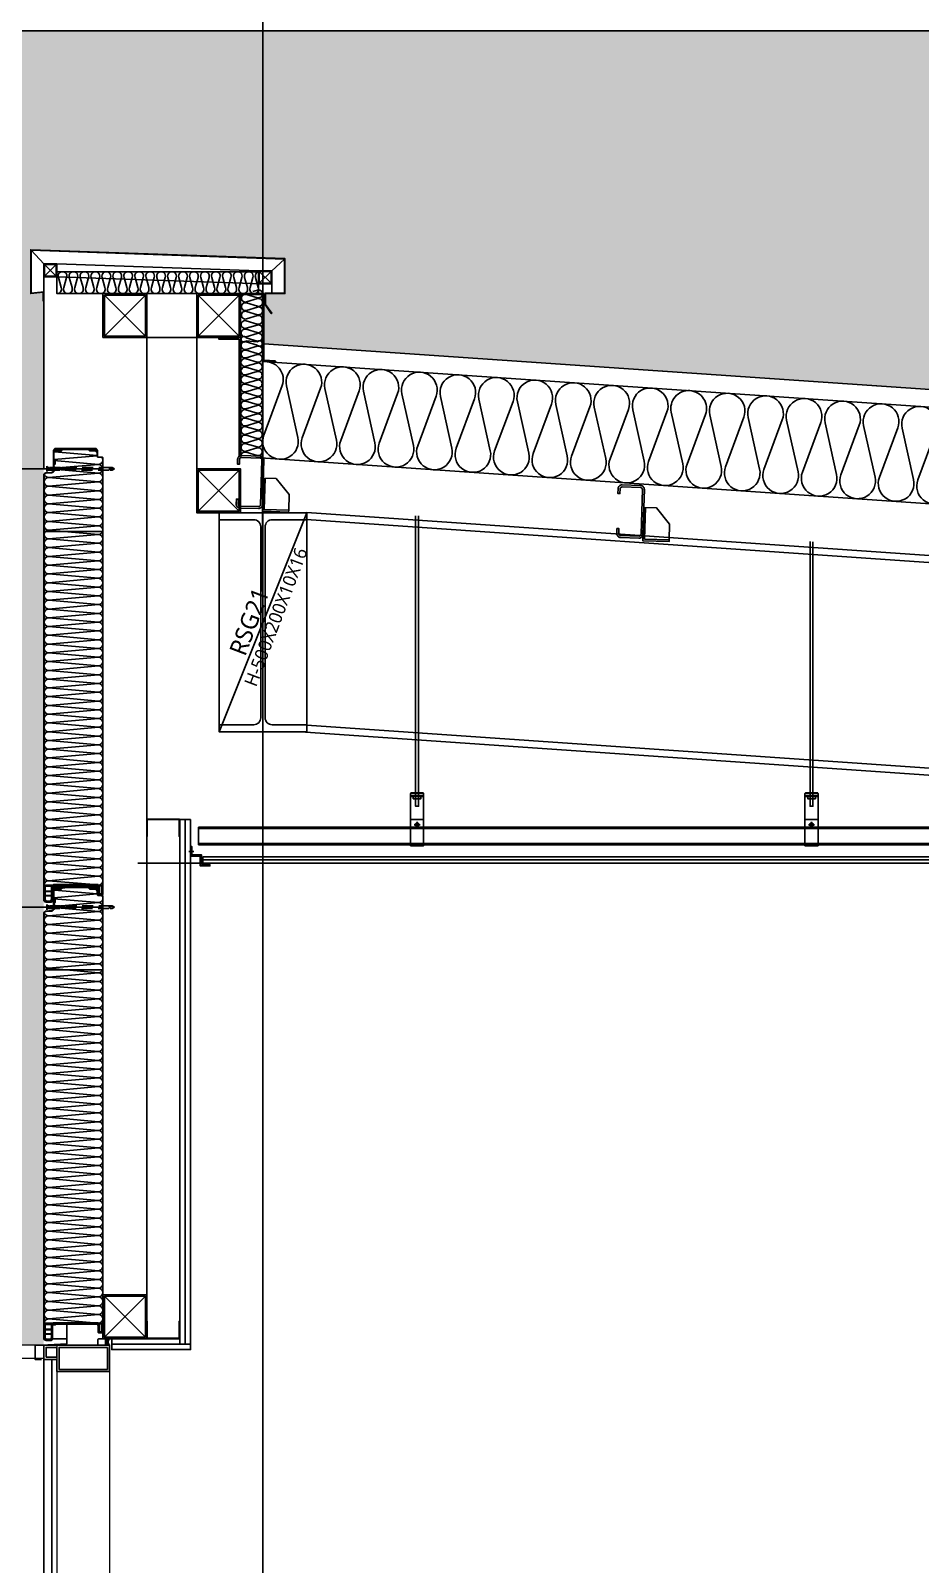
# Model space of a CAD drawing. Header units: millimetres. Extents: x -2325 to 334075, y -552635 to -11738.
# Drawn here: x 102395 to 104425, y -67955 to -64455 of the extents above; entities that cross this region are included whole.
import ezdxf
from ezdxf.enums import TextEntityAlignment as Align

# ---------------------------------------------------------------- set-up
doc = ezdxf.new("R2010")
doc.units = ezdxf.units.MM
doc.header["$LTSCALE"] = 200
for name, pattern in [('CEN-GAUN', [32.2, 30, -1, 0.2, -1]), ('HIDDEN', [0.375, 0.25, -0.125]), ('XR-A-SECTION$0$CEN-OC', [10, 9.25, -0.25, 0.25, -0.25])]:
    doc.linetypes.add(name, pattern=pattern)
doc.layers.get('DEFPOINTS').update_dxf_attribs({"color": 137})
for name, color, linetype in [('01하지철물', 253, 'Continuous'), ('02-PIR', 7, 'Continuous'), ('161', 161, 'Continuous'), ('35', 8, 'Continuous'), ('7', 7, 'Continuous'), ('7내부마감', 7, 'Continuous'), ('A-PNL-EXT', 7, 'Continuous'), ('AA-DWXM-CURT', 4, 'Continuous'), ('AS-STEL', 2, 'Continuous'), ('AS-STEL-MAJR', 8, 'Continuous'), ('BOLT', 8, 'Continuous'), ('CON', 2, 'Continuous'), ('CTR', 1, 'XR-A-SECTION$0$CEN-OC'), ('deta', 8, 'Continuous'), ('ELE-3', 3, 'Continuous'), ('ELE-4', 4, 'Continuous'), ('ELE-5', 5, 'Continuous'), ('ELE-6', 6, 'Continuous'), ('ELE-8', 8, 'Continuous'), ('HAT', 8, 'Continuous'), ('HAT-INS1', 252, 'Continuous'), ('INSUL', 252, 'Continuous'), ('PANEL', 6, 'Continuous'), ('S-253', 252, 'Continuous'), ('S-COL', 2, 'Continuous'), ('SEC-PANEL', 6, 'Continuous'), ('SOL-254', 254, 'Continuous'), ('STEEL-E', 6, 'Continuous'), ('STL', 4, 'Continuous'), ('SYP_INSUL', 252, 'Continuous'), ('TEC35', 35, 'Continuous'), ('WALL', 2, 'Continuous'), ('WIN1', 7, 'Continuous'), ('경량철골', 8, 'Continuous')]:
    doc.layers.add(name, color=color, linetype=linetype)
doc.layers.add('190', color=190, linetype='Continuous', plot=False)
doc.layers.add('CEN', color=1, linetype='CEN-GAUN', plot=False)
doc.layers.add('insulation', color=8, linetype='Continuous', lineweight=5)
doc.layers.add('WIN', color=5, linetype='Continuous', lineweight=0)
doc.styles.add('스타일1', font='malgun.ttf')

# ---------------------------------------------------------------- blocks, each defined once
blk = doc.blocks.new('124')
at = {"layer": 'WIN', "color": 6}
for p, q in [((-7675, 2000), (-20235, 2000)), ((-7675, 2000), (-7675, 0)), ((-7705, 1970), (-20205, 1970)), ((-7705, 1970), (-7705, 30))]:
    blk.add_line(p, q, dxfattribs=at)
blk = doc.blocks.new('SCW-1')
at = {"layer": 'BOLT', "color": 8, "linetype": 'HIDDEN', "ltscale": 0.5}
for p, q in [((150, 3), (150, 9)), ((154.1, 12), (151.1, 9)), ((151.1, 9), (151.1, 3)), ((151.1, 3), (154.1, 0)), ((153.1, 5.4), (153.1, 6.6)), ((153.1, 6.6), (154.5, 6.6)), ((154.5, 5.4), (153.1, 5.4)), ((154.5, 12), (154.1, 12)), ((154.1, 0), (154.5, 0)), ((154.5, 6.6), (154.5, 12)), ((154.5, 0), (154.5, 5.4))]:
    blk.add_line(p, q, dxfattribs=at)
for points in [[(0, 6), (9, 7), (11, 9), (12, 7), (10, 3)], [(10, 3), (5, 3), (0, 6), (5, 9), (11, 9)], [(150, 3), (10, 3)], [(11, 9), (150, 9)]]:
    blk.add_lwpolyline(points, dxfattribs=at)
for centre, start, end in [((150.6, 9.2), 199.4712, 340.5288), ((150.6, 2.8), 19.4712, 160.5288)]:
    blk.add_arc(centre, 0.6, start, end, dxfattribs=at)
blk = doc.blocks.new('PANEL-135')
at = {"layer": '161'}
for p, q in [((150, 0), (0, 0)), ((150, -1000), (0, -1000))]:
    blk.add_line(p, q, dxfattribs=at)
at = {"layer": 'BOLT', "color": 8, "linetype": 'HIDDEN', "ltscale": 0.5}
for p, q in [((37.8, 20.4), (41.2, 17)), ((37.8, 19.3), (40.8, 16.3)), ((37.8, 8.7), (40.8, 11.7)), ((37.8, 7.6), (41.2, 11)), ((37.8, 6.4), (41.2, 3)), ((37.8, 5.3), (40.8, 2.3)), ((41.2, 17), (41.2, 11)), ((41.2, 3), (41.2, -3)), ((37.8, -5.3), (40.8, -2.3)), ((37.8, -6.1), (37.8, -6.1)), ((38.6, -5.6), (41.2, -3))]:
    blk.add_line(p, q, dxfattribs=at)
at = {"layer": 'HAT-INS1'}
for points in [[(137, 30.5), (39.6, 38.9)], [(37.8, 21.4), (137, 30)]]:
    blk.add_lwpolyline(points, dxfattribs=at)
for points in [[(147.4, 26.4, -0.625476), (139.5, 10.2), (37.8, 19.1)], [(37.8, 1.4), (139.5, 10.2, -1), (139.5, -9.8), (37.8, -0.9)], [(25.8, -19.8), (139.5, -9.8, -1), (139.5, -29.8), (25.8, -19.8), (25.8, -19.8, 1), (25.8, -39.8, 1)], [(25.8, -39.8), (139.5, -29.8, -1), (139.5, -49.8), (25.8, -39.8), (25.8, -39.8, 1), (25.8, -59.8, 1)], [(16.1, -12.4, 0.338737), (25.8, -19.8)], [(25.8, -59.8), (139.5, -49.8, -1), (139.5, -69.8), (25.8, -59.8), (25.8, -59.8, 1), (25.8, -79.8, 1)], [(25.8, -79.8), (139.5, -69.8, -1), (139.5, -89.8), (25.8, -79.8), (25.8, -79.8, 1), (25.8, -99.8, 1)], [(25.8, -99.8), (139.5, -89.8, -1), (139.5, -109.8), (25.8, -99.8), (25.8, -99.8, 1), (25.8, -119.8, 1)], [(25.8, -119.8), (139.5, -109.8, -1), (139.5, -129.8), (25.8, -119.8), (25.8, -119.8, 1), (25.8, -139.8, 1)], [(25.8, -139.8), (139.5, -129.8, -1), (139.5, -149.8), (25.8, -139.8), (25.8, -139.8, 1), (25.8, -159.8, 1)], [(25.8, -159.8), (139.5, -149.8, -1), (139.5, -169.8), (25.8, -159.8), (25.8, -159.8, 1), (25.8, -179.8, 1)], [(25.8, -179.8), (139.5, -169.8, -1), (139.5, -189.8), (25.8, -179.8), (25.8, -179.8, 1), (25.8, -199.8, 1)], [(25.8, -199.8), (139.5, -189.8, -1), (139.5, -209.8), (25.8, -199.8), (25.8, -199.8, 1), (25.8, -219.8, 1)], [(25.8, -219.8), (139.5, -209.8, -1), (139.5, -229.8), (25.8, -219.8), (25.8, -219.8, 1), (25.8, -239.8, 1)], [(25.8, -239.8), (139.5, -229.8, -1), (139.5, -249.8), (25.8, -239.8), (25.8, -239.8, 1), (25.8, -259.8, 1)], [(25.8, -259.8), (139.5, -249.8, -1), (139.5, -269.8), (25.8, -259.8), (25.8, -259.8, 1), (25.8, -279.8, 1)], [(25.8, -279.8), (139.5, -269.8, -1), (139.5, -289.8), (25.8, -279.8), (25.8, -279.8, 1), (25.8, -299.8, 1)], [(25.8, -299.8), (139.5, -289.8, -1), (139.5, -309.8), (25.8, -299.8), (25.8, -299.8, 1), (25.8, -319.8, 1)], [(25.8, -319.8), (139.5, -309.8, -1), (139.5, -329.8), (25.8, -319.8), (25.8, -319.8, 1), (25.8, -339.8, 1)], [(25.8, -339.8), (139.5, -329.8, -1), (139.5, -349.8), (25.8, -339.8), (25.8, -339.8, 1), (25.8, -359.8, 1)], [(25.8, -359.8), (139.5, -349.8, -1), (139.5, -369.8), (25.8, -359.8), (25.8, -359.8, 1), (25.8, -379.8, 1)], [(25.8, -379.8), (139.5, -369.8, -1), (139.5, -389.8), (25.8, -379.8), (25.8, -379.8, 1), (25.8, -399.8, 1)], [(25.8, -399.8), (139.5, -389.8, -1), (139.5, -409.8), (25.8, -399.8), (25.8, -399.8, 1), (25.8, -419.8, 1)], [(25.8, -419.8), (139.5, -409.8, -1), (139.5, -429.8), (25.8, -419.8), (25.8, -419.8, 1), (25.8, -439.8, 1)], [(25.8, -439.8), (139.5, -429.8, -1), (139.5, -449.8), (25.8, -439.8), (25.8, -439.8, 1), (25.8, -459.8, 1)], [(25.8, -459.8), (139.5, -449.8, -1), (139.5, -469.8), (25.8, -459.8), (25.8, -459.8, 1), (25.8, -479.8, 1)], [(25.8, -479.8), (139.5, -469.8, -1), (139.5, -489.8), (25.8, -479.8), (25.8, -479.8, 1), (25.8, -499.8, 1)], [(25.8, -499.8), (139.5, -489.8, -1), (139.5, -509.8), (25.8, -499.8), (25.8, -499.8, 1), (25.8, -519.8, 1)], [(25.8, -519.8), (139.5, -509.8, -1), (139.5, -529.8), (25.8, -519.8), (25.8, -519.8, 1), (25.8, -539.8, 1)], [(25.8, -539.8), (139.5, -529.8, -1), (139.5, -549.8), (25.8, -539.8), (25.8, -539.8, 1), (25.8, -559.8, 1)], [(25.8, -559.8), (139.5, -549.8, -1), (139.5, -569.8), (25.8, -559.8), (25.8, -559.8, 1), (25.8, -579.8, 1)], [(25.8, -579.8), (139.5, -569.8, -1), (139.5, -589.8), (25.8, -579.8), (25.8, -579.8, 1), (25.8, -599.8, 1)], [(25.8, -599.8), (139.5, -589.8, -1), (139.5, -609.8), (25.8, -599.8), (25.8, -599.8, 1), (25.8, -619.8, 1)], [(25.8, -619.8), (139.5, -609.8, -1), (139.5, -629.8), (25.8, -619.8), (25.8, -619.8, 1), (25.8, -639.8, 1)], [(25.8, -639.8), (139.5, -629.8, -1), (139.5, -649.8), (25.8, -639.8), (25.8, -639.8, 1), (25.8, -659.8, 1)], [(25.8, -659.8), (139.5, -649.8, -1), (139.5, -669.8), (25.8, -659.8), (25.8, -659.8, 1), (25.8, -679.8, 1)], [(25.8, -679.8), (139.5, -669.8, -1), (139.5, -689.8), (25.8, -679.8), (25.8, -679.8, 1), (25.8, -699.8, 1)], [(25.8, -699.8), (139.5, -689.8, -1), (139.5, -709.8), (25.8, -699.8), (25.8, -699.8, 1), (25.8, -719.8, 1)], [(25.8, -719.8), (139.5, -709.8, -1), (139.5, -729.8), (25.8, -719.8), (25.8, -719.8, 1), (25.8, -739.8, 1)], [(25.8, -739.8), (139.5, -729.8, -1), (139.5, -749.8), (25.8, -739.8), (25.8, -739.8, 1), (25.8, -759.8, 1)], [(25.8, -759.8), (139.5, -749.8, -1), (139.5, -769.8), (25.8, -759.8), (25.8, -759.8, 1), (25.8, -779.8, 1)], [(25.8, -779.8), (139.5, -769.8, -1), (139.5, -789.8), (25.8, -779.8), (25.8, -779.8, 1), (25.8, -799.8, 1)], [(25.8, -799.8), (139.5, -789.8, -1), (139.5, -809.8), (25.8, -799.8), (25.8, -799.8, 1), (25.8, -819.8, 1)], [(25.8, -819.8), (139.5, -809.8, -1), (139.5, -829.8), (25.8, -819.8), (25.8, -819.8, 1), (25.8, -839.8, 1)], [(25.8, -839.8), (139.5, -829.8, -1), (139.5, -849.8), (25.8, -839.8), (25.8, -839.8, 1), (25.8, -859.8, 1)], [(25.8, -859.8), (139.5, -849.8, -1), (139.5, -869.8), (25.8, -859.8), (25.8, -859.8, 1), (25.8, -879.8, 1)], [(25.8, -879.8), (139.5, -869.8, -1), (139.5, -889.8), (25.8, -879.8), (25.8, -879.8, 1), (25.8, -899.8, 1)], [(25.8, -899.8), (139.5, -889.8, -1), (139.5, -909.8), (25.8, -899.8), (25.8, -899.8, 1), (25.8, -919.8, 1)], [(25.8, -919.8), (139.5, -909.8, -1), (139.5, -929.8), (25.8, -919.8), (25.8, -919.8, 1), (25.8, -939.8, 1)], [(129.1, -948.8), (25.8, -939.8), (25.8, -939.8, 0.541794), (16.7, -953.8, 0.541794)], [(25.8, -939.8), (139.5, -929.8, -1), (139.5, -949.8), (138.9, -949.7)]]:
    blk.add_lwpolyline(points, format="xyb", dxfattribs=at)
at = {"layer": 'INSUL', "color": 251}
for p, q in [((18.3, -964.5), (18.3, -973.7)), ((32.3, -964.5), (18.3, -964.5)), ((32.3, -973.7), (18.3, -973.7)), ((18.3, -974.7), (18.3, -983)), ((32.3, -974.7), (18.3, -974.7)), ((32.3, -964.5), (32.3, -973.7)), ((32.3, -974.7), (32.3, -983)), ((29, -986.4), (21.7, -986.4))]:
    blk.add_line(p, q, dxfattribs=at)
for points in [[(135.1, 38.5), (136, 38.5, 0.414214), (136.3, 38.8), (136.3, 39), (136.3, 39.5, 0.414214), (133.3, 42.5), (128.3, 43.2), (120.8, 43.2, -0.414214), (120.3, 43.7), (120.3, 44, -0.414214), (120.8, 44.5), (133.9, 44.5), (135.5, 44.1, 0.487928), (135.9, 44.4), (135.9, 44.5, 0.414214), (133.9, 46.5), (82.3, 46.5), (40.6, 46.5, 0.414214), (38.6, 44.5), (38.6, 44.4, 0.487928), (39, 44.1), (40.6, 44.5), (53.7, 44.5, -0.414214), (54.2, 44), (54.2, 43.7, -0.414214), (53.7, 43.2), (46.1, 43.2), (41.1, 42.5, 0.414214), (38.1, 39.5), (38.1, 39), (38.1, 38.8, 0.414214), (38.4, 38.5), (39.3, 38.5, 0.414214), (39.6, 38.8), (39.6, 39, -0.414214), (41.1, 40.5), (46.1, 41.2), (54.7, 41.2, 0.414214), (56.2, 42.7), (56.2, 44, -0.414214), (56.7, 44.5), (82.3, 44.5), (117.8, 44.5, -0.414214), (118.3, 44), (118.3, 42.7, 0.414214), (119.8, 41.2), (128.3, 41.2), (133.3, 40.5, -0.414214), (134.8, 39), (134.8, 38.8, 0.414214)], [(135.1, 38.5), (136, 38.5, 0.414214), (136.3, 38.8), (136.3, 39), (136.3, 39.5, 0.414214), (133.3, 42.5), (128.3, 43.2), (120.8, 43.2, -0.414214), (120.3, 43.7), (120.3, 44, -0.414214), (120.8, 44.5), (133.9, 44.5), (135.5, 44.1, 0.487928), (135.9, 44.4), (135.9, 44.5, 0.414214), (133.9, 46.5), (82.3, 46.5), (40.6, 46.5, 0.414214), (38.6, 44.5), (38.6, 44.4, 0.487928), (39, 44.1), (40.6, 44.5), (53.7, 44.5, -0.414214), (54.2, 44), (54.2, 43.7, -0.414214), (53.7, 43.2), (46.1, 43.2), (41.1, 42.5, 0.414214), (38.1, 39.5), (38.1, 39), (38.1, 38.8, 0.414214), (38.4, 38.5), (39.3, 38.5, 0.414214), (39.6, 38.8), (39.6, 39, -0.414214), (41.1, 40.5), (46.1, 41.2), (54.7, 41.2, 0.414214), (56.2, 42.7), (56.2, 44, -0.414214), (56.7, 44.5), (82.3, 44.5), (117.8, 44.5, -0.414214), (118.3, 44), (118.3, 42.7, 0.414214), (119.8, 41.2), (128.3, 41.2), (133.3, 40.5, -0.414214), (134.8, 39), (134.8, 38.8, 0.414214)], [(148.7, -968.9, -0.414214), (146.2, -971.4), (142.9, -971.4, -0.414214), (140.4, -968.9), (140.4, -953.8, 0.414214), (139.4, -952.8), (136.9, -952.8), (136.9, -951.8), (39, -951.8), (39, -952.8), (35.1, -952.8, 0.414214), (34.1, -953.8), (34.1, -983, -0.414191), (29.1, -988), (21.7, -988, -0.414236), (16.7, -983), (16.7, -949.8), (37, -949.8), (37, -948.8), (138.9, -948.8), (138.9, -949.8), (148.7, -949.8)], [(148.7, -968.9, -0.414214), (146.2, -971.4), (142.9, -971.4, -0.414214), (140.4, -968.9), (140.4, -953.8, 0.414214), (139.4, -952.8), (136.9, -952.8), (136.9, -951.8), (39, -951.8), (39, -952.8), (35.1, -952.8, 0.414214), (34.1, -953.8), (34.1, -983, -0.414191), (29.1, -988), (21.7, -988, -0.414236), (16.7, -983), (16.7, -949.8), (37, -949.8), (37, -948.8), (138.9, -948.8), (138.9, -949.8), (148.7, -949.8)], [(142, -951.4), (147, -951.4), (147, -968.9, -0.414214), (146.2, -969.7), (142.9, -969.7, -0.414214), (142, -968.9)]]:
    blk.add_lwpolyline(points, format="xyb", close=True, dxfattribs=at)
blk.add_lwpolyline([(32.3, -952.5), (32.3, -963.5), (18.3, -963.5), (18.3, -952.5)], close=True, dxfattribs=at)
for centre, start, end in [((21.7, -983), 180, 270.0043), ((29, -983), 270.0043, 0)]:
    blk.add_arc(centre, 3.35, start, end, dxfattribs=at)
at = {"layer": 'PANEL', "ltscale": 3}
blk.add_line((149.5, -143.1), (15, -143.1), dxfattribs=at)
for points in [[(44, 43.3), (44, 44.1), (39, 44.1, 0.414214), (37, 42.1), (37, -3.7, -0.39552), (32.8, -8.2), (19.7, -9.1, 0.39896), (15, -14.1), (15, -444.5), (15, -983.8, 0.414242), (20, -988.8), (31.5, -988.8, 0.414191), (35, -985.3), (35, -953.3), (42, -953.3), (42, -952.5), (34.2, -952.5), (34.2, -985.3, -0.414191), (31.5, -988), (20, -988, -0.414242), (15.8, -983.8), (15.8, -444.5), (15.8, -14.1, -0.399273), (19.8, -9.9), (32.8, -9, 0.39552), (37.8, -3.7), (37.8, 42.1, -0.414214), (39, 43.3), (44, 43.3)], [(130.5, 44.1), (130.5, 44.1), (130.5, 43.6), (135.5, 43.6, -0.414214), (137, 42.1), (137, 28.4, 0.414214), (139, 26.4), (148, 26.4, -0.414214), (149.5, 24.9), (149.5, -391.9), (149.5, -969.9, -0.414214), (148, -971.4), (141, -971.4, -0.414214), (139.5, -969.9), (139.5, -952.8), (137, -952.8), (137, -953.3), (139, -953.3), (139, -969.9, 0.414214), (141, -971.9), (148, -971.9, 0.414214), (150, -969.9), (150, -391.9), (150, 24.9, 0.414214), (148, 26.9), (139, 26.9, -0.414214), (137.5, 28.4), (137.5, 42.1, 0.414214), (135.5, 44.1), (130.5, 44.1)]]:
    blk.add_lwpolyline(points, format="xyb", dxfattribs=at)
at = {"layer": 'SYP_INSUL'}
for points in [[(37.8, 41.4), (38.9, 41.5)], [(38.1, 39), (37.8, 39.1)], [(56.2, 43.2), (70.1, 44.5)]]:
    blk.add_lwpolyline(points, dxfattribs=at)
at = {"layer": 'WALL', "color": 3}
blk.add_line((44, 43.3), (44, 43.3), dxfattribs=at)
at = {"xscale": -1}
blk.add_blockref('SCW-1', (176.2, -6), dxfattribs=at)
blk = doc.blocks.new('WB-150-E')
at = {"layer": 'WIN1'}
blk.add_lwpolyline([(200, 60), (50, 60), (50, 0), (170, 0), (170, 27.5), (200, 27.5), (200, 60)], dxfattribs=at)
at = {"layer": 'WIN1', "color": 251}
blk.add_lwpolyline([(55, 55), (55, 5), (165, 5), (165, 55)], close=True, dxfattribs=at)
blk.add_lwpolyline([(195, 32.5), (170, 32.5), (170, 55), (195, 55), (195, 32.5)], dxfattribs=at)
blk = doc.blocks.new('WB-150-C')
at = {"layer": 'WIN1', "color": 251}
blk.add_line((38.9, 30), (217.2, 30), dxfattribs=at)
at = {"layer": 'WIN1'}
blk.add_lwpolyline([(195, 32.5), (170, 32.5), (170, 60), (50, 60), (50, 0), (170, 0), (170, 27.5), (195, 27.5)], close=True, dxfattribs=at)
at = {"layer": 'WIN1', "color": 251}
blk.add_lwpolyline([(55, 55), (55, 5), (165, 5), (165, 55)], close=True, dxfattribs=at)
blk.add_arc((224, 30), 26, 157.3801, 202.6199, dxfattribs=at)
blk = doc.blocks.new('WWW-150-2')
at = {"layer": 'AA-DWXM-CURT'}
for points in [[(132, 740), (150, 740), (150, 1967.5), (132, 1967.5)], [(132, 32.5), (150, 32.5), (150, 720), (132, 720)]]:
    blk.add_lwpolyline(points, close=True, dxfattribs=at)
at = {"layer": 'insulation'}
blk.add_line((0, 1940), (0, 60), dxfattribs=at)
for name, p in [('WB-150-E', (-50, 1940)), ('WB-150-C', (-50, 700))]:
    blk.add_blockref(name, p, dxfattribs=at)
at = {"layer": 'insulation', "xscale": -1, "rotation": 180}
blk.add_blockref('WB-150-E', (-50, 60), dxfattribs=at)
blk = doc.blocks.new('ci')
at = {"layer": '190'}
for p, q in [((11.9, 10), (-0.1, 10)), ((11.9, 0), (-0.1, 0))]:
    blk.add_line(p, q, dxfattribs=at)
at = {"layer": '35'}
blk.add_lwpolyline([(9, 0), (15, 0, 0.414214), (18, 3), (18, 7, 0.414214), (15, 10), (9, 10, 0.414214), (6, 7), (6, 3, 0.414214)], format="xyb", close=True, dxfattribs=at)
for centre, start, end in [((-5.3, 5), 316.3972, 43.6028), ((-3.3, 5), 316.3972, 43.6028), ((-1.3, 5), 316.3972, 43.6028), ((0.7, 5), 33.6837, 43.6028), ((0.7, 5), 316.3972, 326.3163)]:
    blk.add_arc(centre, 7.25, start, end, dxfattribs=at)
blk = doc.blocks.new('W-UP-RI')
at = {"layer": 'A-PNL-EXT'}
blk.add_line((-52.8, 15), (-20, 15), dxfattribs=at)
blk.add_lwpolyline([(-52.8, 48.2), (-52.8, 3.6), (20, -0.5), (20, -32.5), (5, -32.5)], dxfattribs=at)
at = {"layer": 'TEC35', "linetype": 'Continuous', "xscale": -1.5, "yscale": 1.5, "zscale": 1.5, "rotation": 180}
blk.add_blockref('ci', (-149.9, 15), dxfattribs=at)
blk = doc.blocks.new('하지철물')
at = {"layer": '01하지철물', "color": 1}
for p, q in [((46.8, -3.2), (-46.8, -96.8)), ((46.8, -96.8), (-46.8, -3.2))]:
    blk.add_line(p, q, dxfattribs=at)
at = {"layer": '01하지철물'}
for points in [[(-50, -100), (-50, 0), (50, 0), (50, -100)], [(-46.8, -96.8), (-46.8, -3.2), (46.8, -3.2), (46.8, -96.8)]]:
    blk.add_lwpolyline(points, close=True, dxfattribs=at)
blk = doc.blocks.new('STL_30x30')
at = {"layer": 'CTR'}
for p, q in [((1.6, 28.4), (28.4, 1.6)), ((28.4, 28.4), (1.6, 1.6))]:
    blk.add_line(p, q, dxfattribs=at)
at = {"layer": 'ELE-4'}
for points in [[(0, 0), (30, 0), (30, 30), (0, 30)], [(1.6, 1.6), (28.4, 1.6), (28.4, 28.4), (1.6, 28.4)]]:
    blk.add_lwpolyline(points, close=True, dxfattribs=at)
blk = doc.blocks.new('RSG21', base_point=(401883, 73757.5))
at = {"layer": 'AS-STEL'}
blk.add_lwpolyline([(401783, 73957.5), (401983, 73957.5), (401983, 73941.5), (401904, 73941.5, 0.414214), (401888, 73925.5), (401888, 73489.5, 0.414214), (401904, 73473.5), (401983, 73473.5), (401983, 73457.5), (401783, 73457.5), (401783, 73473.5), (401862, 73473.5, 0.414214), (401878, 73489.5), (401878, 73925.5, 0.414214), (401862, 73941.5), (401783, 73941.5)], format="xyb", close=True, dxfattribs=at)
at = {"layer": 'DEFPOINTS'}
blk.add_line((401783, 73457.5), (401983, 73957.5), dxfattribs=at)
blk.add_lwpolyline([(401783, 73957.5), (401983, 73957.5), (401983, 73457.5), (401783, 73457.5)], close=True, dxfattribs=at)
at = {"layer": 'DEFPOINTS', "style": '스타일1'}
for s, height, p in [('H-500X200X10X16', 30, (401912.4, 73719.5)), ('RSG21', 40, (401851.7, 73709.1, 0))]:
    blk.add_text(s, height=height, rotation=69.276, dxfattribs=at).set_placement(p, align=Align.MIDDLE_CENTER)
blk = doc.blocks.new('CELIING')
at = {"color": 8}
for p, q in [((-3147, 82), (-3147, 42)), ((-3147, 82), (147, 82)), ((-3147, 79), (147, 79)), ((-2633.3, 100), (-2663.3, 100)), ((-2641.4, 88), (-2655.1, 88)), ((-2648.3, 94.2), (-2648.3, 81.8)), ((-1733.3, 100), (-1763.3, 100)), ((-1741.4, 88), (-1755.1, 88)), ((-1748.3, 94.2), (-1748.3, 81.8)), ((-833.3, 100), (-863.3, 100)), ((-841.4, 88), (-855.1, 88)), ((-848.3, 94.2), (-848.3, 81.8)), ((147, 82), (147, 42)), ((-3147, 45), (147, 45)), ((-3147, 42), (147, 42))]:
    blk.add_line(p, q, dxfattribs=at)
at = {"color": 1}
for p, q in [((-3169.4, 27), (-3157.6, 27)), ((-3137, 15), (137, 15)), ((-3137, 0), (-3137, 15)), ((-3137, 8), (137, 8)), ((-3137, 0), (137, 0)), ((137, 0), (137, 15)), ((169.4, 27), (157.6, 27))]:
    blk.add_line(p, q, dxfattribs=at)
at = {"color": 8}
for points in [[(-2651.6, 792.9), (-2651.6, 129.9), (-2644.9, 129.9), (-2644.9, 792.9)], [(-1751.6, 733.9), (-1751.6, 129.9), (-1744.9, 129.9), (-1744.9, 733.5)], [(-851.6, 675.5), (-851.6, 129.9), (-844.9, 129.9), (-844.9, 675.1)], [(-2633.3, 159), (-2634.6, 161), (-2662, 161), (-2663.3, 159), (-2663.3, 154), (-2662, 152), (-2634.6, 152), (-2633.3, 154), (-2663.3, 154)], [(-2657, 152), (-2657, 147), (-2639.4, 147), (-2639.4, 152)], [(-1733.3, 159), (-1734.6, 161), (-1762, 161), (-1763.3, 159), (-1763.3, 154), (-1762, 152), (-1734.6, 152), (-1733.3, 154), (-1763.3, 154)], [(-1757, 152), (-1757, 147), (-1739.4, 147), (-1739.4, 152)], [(-833.3, 159), (-834.6, 161), (-862, 161), (-863.3, 159), (-863.3, 154), (-862, 152), (-834.6, 152), (-833.3, 154), (-863.3, 154)], [(-857, 152), (-857, 147), (-839.4, 147), (-839.4, 152)]]:
    blk.add_lwpolyline(points, dxfattribs=at)
for points in [[(-2663.3, 159), (-2633.3, 159), (-2633.3, 40), (-2663.3, 40)], [(-1763.3, 159), (-1733.3, 159), (-1733.3, 40), (-1763.3, 40)], [(-863.3, 159), (-833.3, 159), (-833.3, 40), (-863.3, 40)]]:
    blk.add_lwpolyline(points, close=True, dxfattribs=at)
at = {"color": 6}
for points in [[(-3140, -3), (-3121, -3), (-3121, -6), (-3143, -6), (-3143, 16), (-3165, 16), (-3165, 38), (-3162, 38), (-3162, 19), (-3140, 19)], [(140, -3), (121, -3), (121, -6), (143, -6), (143, 16), (165, 16), (165, 38), (162, 38), (162, 19), (140, 19)]]:
    blk.add_lwpolyline(points, close=True, dxfattribs=at)
at = {"color": 8}
for centre, radius in [((-2648.3, 88), 4.25), ((-2648.3, 88), 3.25), ((-1748.3, 88), 4.25), ((-1748.3, 88), 3.25), ((-848.3, 88), 4.25), ((-848.3, 88), 3.25)]:
    blk.add_circle(centre, radius, dxfattribs=at)

msp = doc.modelspace()

# ---------------------------------------------------------------- hatches: boundary and pattern name
at = {"layer": 'SOL-254'}
h = msp.add_hatch(color=256, dxfattribs=at)
h.dxf.hatch_style = 1
h.paths.add_polyline_path([(106925, -64455.1), (98925, -64455.1), (98925, -65455.1), (102425, -65455.1), (102425, -65072.2), (102423.8, -65072.2), (102423.8, -65052.2), (102395, -65055.1), (102395, -64955), (102395, -64955.1), (102975, -64975.1), (102975, -65055.1), (102931.2, -65055.1), (102931.2, -65079.7), (102945.1, -65100), (102944.1, -65100.7), (102930, -65080), (102926.7, -65080), (102926.7, -65169.9), (105668.6, -65357.7), (105668.6, -65393.1), (105923.3, -65393.1), (105923.3, -65079.9), (105920, -65080), (105905.9, -65100.7), (105904.9, -65100), (105918.8, -65079.7), (105918.8, -65055.1), (105875, -65055.1), (105875, -64975), (105875, -64975.1), (106455, -64955.1), (106455, -65055.1), (106426.2, -65052.2), (106426.2, -65072.2), (106425, -65072.2), (106425, -65455.1), (106440, -65455.1), (106925, -65455.1)])
h = msp.add_hatch(color=256, dxfattribs=at)
h.dxf.hatch_style = 1
h.paths.add_polyline_path([(102425, -65515.1), (102425, -65455.1), (98925, -65455.1), (98925, -66455.1), (102425, -66455.1)])
h = msp.add_hatch(color=256, dxfattribs=at)
h.dxf.hatch_style = 1
h.paths.add_polyline_path([(102425, -66455.1), (98925, -66455.1), (98925, -67455.1), (102395, -67455.1), (102425, -67455.1)])

# ---------------------------------------------------------------- linework, layer by layer
at = {"layer": '01하지철물'}
for p, q in [((102660, -65105.1), (102660, -67340.1)), ((102773.9, -65105.1), (102773.9, -65555.1)), ((102873.9, -65155.1), (102660, -65155.1))]:
    msp.add_line(p, q, dxfattribs=at)
at = {"layer": '02-PIR', "ltscale": 150}
for p, q in [((102808.9, -65055.1), (102495, -65055.1)), ((102873.9, -65055.1), (102560, -65055.1))]:
    msp.add_line(p, q, dxfattribs=at)
at = {"layer": '7내부마감'}
msp.add_line((102760, -66255.1), (102735, -66255.1), dxfattribs=at)
msp.add_lwpolyline([(102580, -67440.1), (102580, -67465.1), (102760, -67465.1), (102760, -66255.1)], dxfattribs=at)
at = {"layer": 'AS-STEL-MAJR'}
for points in [[(105887.2, -65752.3), (103025.3, -65554.9)], [(105886.1, -65768.2), (103024.3, -65570.9)], [(105855.6, -66235.2), (103025, -66039.9)], [(105854.5, -66251.2), (103011.3, -66055.1)]]:
    msp.add_lwpolyline(points, dxfattribs=at)
at = {"layer": 'CEN'}
msp.add_line((102925, -56455.1), (102925, -81455.1), dxfattribs=at)
at = {"layer": 'DEFPOINTS'}
msp.add_line((103123.2, -66355.1), (102639.6, -66355.1), dxfattribs=at)
at = {"layer": 'deta'}
for p, q in [((102660, -67440.1), (102660, -66255.1)), ((102735, -67452.6), (102735, -66255.1)), ((102747.5, -67452.6), (102747.5, -66255.1)), ((102580, -67440.1), (102735, -67440.1)), ((102580, -67452.6), (102760, -67452.6))]:
    msp.add_line(p, q, dxfattribs=at)
at = {"layer": 'ELE-3'}
msp.add_lwpolyline([(106422, -67455.1), (110660, -67455.1), (110660, -64455.1), (88425, -64455.1), (88425, -71455.1), (110660, -71455.1), (110660, -69455.1), (106425, -69455.1)], dxfattribs=at)
at = {"layer": 'ELE-5'}
msp.add_line((105668.6, -65357.7), (102926.7, -65169.9), dxfattribs=at)
at = {"layer": 'ELE-6'}
msp.add_lwpolyline([(102915, -65055.1), (102455, -65055.1), (102455, -65005.1), (102915, -65005.1)], close=True, dxfattribs=at)
at = {"layer": 'ELE-8'}
for p, q in [((102425, -64987.2), (102396.2, -64956.3)), ((102425, -65051), (102425, -64987.2)), ((102915, -65002.9), (102455, -64987.2)), ((102455, -65005.1), (102455, -64987.2)), ((102945, -65002.9), (102973.8, -64976.2)), ((102945, -65033.9), (102454.5, -65017.2)), ((102915, -65005.1), (102915, -65002.9)), ((102945, -65053.8), (102945, -65004))]:
    msp.add_line(p, q, dxfattribs=at)
for points in [[(102876.5, -65424.5), (102918.5, -65425.8, -0.414214), (102927.2, -65435.1), (102924.1, -65537, -0.414214), (102914.8, -65545.7), (102872.8, -65544.4, -0.414214), (102864.1, -65535.2), (102864.4, -65524.2), (102868.9, -65524.3), (102868.6, -65535.3, 0.414214), (102873, -65539.9), (102915, -65541.2, 0.414214), (102919.6, -65536.9), (102922.7, -65434.9, 0.414214), (102918.3, -65430.3), (102876.3, -65429, 0.414214), (102871.7, -65433.4), (102871.4, -65444.4), (102866.9, -65444.2), (102867.2, -65433.2, -0.414214)], [(103744.6, -65491.7), (103786.6, -65493, -0.414214), (103795.3, -65502.3), (103792.2, -65604.2, -0.414214), (103783, -65613), (103741, -65611.7, -0.414214), (103732.3, -65602.4), (103732.6, -65591.4), (103737.1, -65591.5), (103736.8, -65602.5, 0.414214), (103741.1, -65607.2), (103783.1, -65608.5, 0.414214), (103787.7, -65604.1), (103790.9, -65502.1, 0.414214), (103786.5, -65497.5), (103744.5, -65496.2, 0.414214), (103739.9, -65500.6), (103739.5, -65511.6), (103735, -65511.4), (103735.4, -65500.5, -0.414214)]]:
    msp.add_lwpolyline(points, format="xyb", close=True, dxfattribs=at)
for points in [[(102926, -65476), (102955, -65476.9), (102984.8, -65513.9), (102983.7, -65549.7), (102983.6, -65553.7), (102923.6, -65551.9), (102926, -65476)], [(102983.7, -65549.7), (102927.8, -65548), (102930, -65476.1)], [(103794.1, -65543.3), (103823.1, -65544.1), (103853, -65581.1), (103851.9, -65616.9), (103851.8, -65620.9), (103791.8, -65619.1), (103794.1, -65543.3)], [(103851.9, -65616.9), (103795.9, -65615.2), (103798.1, -65543.4)]]:
    msp.add_lwpolyline(points, dxfattribs=at)
at = {"layer": 'HAT', "ltscale": 0.5}
for points in [[(102425, -65455.1), (88425, -65455.1)], [(102425, -66455.1), (88425, -66455.1)]]:
    msp.add_lwpolyline(points, dxfattribs=at)
at = {"layer": 'INSUL'}
for points in [[(102880, -65055.1, -0.524856), (102870.7, -65041.5), (102876.9, -65018.6, 1.449198), (102858.2, -65018.6), (102864.4, -65041.5, -0.524856), (102855, -65055.1, -0.524856), (102845.7, -65041.5), (102851.9, -65018.6, 1.449198), (102833.2, -65018.6), (102839.4, -65041.5, -0.524856), (102830, -65055.1, -0.524856), (102820.7, -65041.5), (102826.9, -65018.6, 1.449198), (102808.2, -65018.6), (102814.4, -65041.5, -0.524856), (102805, -65055.1, -0.524856), (102795.7, -65041.5), (102801.9, -65018.6, 1.449198), (102783.2, -65018.6), (102789.4, -65041.5, -0.524856), (102780, -65055.1, -0.524856), (102770.7, -65041.5), (102776.9, -65018.6, 1.449198), (102758.2, -65018.6), (102764.4, -65041.5, -0.524856), (102755, -65055.1, -0.524856), (102745.7, -65041.5), (102751.9, -65018.6, 1.449198), (102733.2, -65018.6), (102739.4, -65041.5, -0.524856), (102730, -65055.1, -0.524856), (102720.7, -65041.5), (102726.9, -65018.6, 1.449198), (102708.2, -65018.6), (102714.4, -65041.5, -0.524856), (102705, -65055.1, -0.524856), (102695.7, -65041.5), (102701.9, -65018.6, 1.449198), (102683.2, -65018.6), (102689.4, -65041.5, -0.524856), (102680, -65055.1, -0.524856), (102670.7, -65041.5), (102676.9, -65018.6, 1.449198), (102658.2, -65018.6), (102664.4, -65041.5, -0.524856), (102655, -65055.1, -0.524856), (102645.7, -65041.5), (102651.9, -65018.6, 1.449198), (102633.2, -65018.6), (102639.4, -65041.5, -0.524856), (102630, -65055.1, -0.524856), (102620.7, -65041.5), (102626.9, -65018.6, 1.449198), (102608.2, -65018.6), (102614.4, -65041.5, -0.524856), (102605, -65055.1, -0.524856), (102595.7, -65041.5), (102601.9, -65018.6, 1.449198), (102583.2, -65018.6), (102589.4, -65041.5, -0.524856), (102580, -65055.1, -0.524856), (102570.7, -65041.5), (102576.9, -65018.6, 1.449198), (102558.2, -65018.6), (102564.4, -65041.5, -0.524856), (102555, -65055.1, -0.524856), (102545.7, -65041.5), (102551.9, -65018.6, 1.449198), (102533.2, -65018.6), (102539.4, -65041.5, -0.524856), (102530, -65055.1, -0.524856), (102520.7, -65041.5), (102526.9, -65018.6, 1.449198), (102508.2, -65018.6), (102514.4, -65041.5, -0.524856), (102505, -65055.1, -0.524856), (102495.7, -65041.5), (102501.9, -65018.6, 1.449198), (102483.2, -65018.6), (102489.4, -65041.5, -0.524856), (102480, -65055.1, -0.524856), (102470.7, -65041.5), (102476.9, -65018.6, 1.449198), (102458.2, -65018.6), (102464.4, -65041.5, -0.524856), (102455, -65055.1, -0.00003), (102455, -65055.1, -0.00003)], [(102915, -65005.4, 0.446811), (102908.2, -65018.6), (102914.4, -65041.5, -0.524856), (102905, -65055.1, -0.524856), (102895.7, -65041.5), (102901.9, -65018.6, 1.449198), (102883.2, -65018.6), (102889.4, -65041.5, -0.524856), (102880, -65055.1, -0.00003), (102880, -65055.1)], [(102902.1, -65050.4), (102912.8, -65047.3, -1.337394), (102912.8, -65064.4), (102887.3, -65056.9, 1.337394), (102887.3, -65074.1), (102912.8, -65066.6, -1.337394), (102912.8, -65083.8), (102887.3, -65076.3, 1.337394), (102887.3, -65093.5), (102912.8, -65086, -1.337394), (102912.8, -65103.2), (102887.3, -65095.7, 1.337394), (102887.3, -65112.8), (102912.8, -65105.3, -0.632859), (102923.5, -65117.4)], [(102923.1, -65280.3, 0.500912), (102911.6, -65271.6), (102886.2, -65279.1, -1.337394), (102886.2, -65261.9), (102911.6, -65269.5, 1.337394), (102911.7, -65252.3), (102886.2, -65259.7, -1.337394), (102886.3, -65242.5), (102911.7, -65250.1, 1.337394), (102911.7, -65232.9), (102886.3, -65240.3, -1.337394), (102886.3, -65223.2), (102911.7, -65230.7, 1.337394), (102911.8, -65213.6), (102886.3, -65221, -1.337394), (102886.4, -65203.8), (102911.8, -65211.4, 1.337394), (102911.8, -65194.2), (102886.4, -65201.6, -1.337394), (102886.4, -65184.5), (102911.8, -65192, 1.337394), (102911.9, -65174.8), (102886.4, -65182.3, -1.337394), (102886.5, -65165.1), (102911.9, -65172.7, 3.200814), (102911.9, -65165.5), (102886.5, -65162.9, -3.200814), (102886.5, -65155.7), (102911.9, -65163.3, 1.337394), (102912, -65146.1), (102886.5, -65153.5, -1.337394), (102886.6, -65136.4), (102912, -65143.9, 1.337394), (102912, -65126.8), (102886.6, -65134.2, -1.337394), (102886.6, -65117), (102912, -65124.6, 0.669171), (102922.4, -65111.7)], [(104497.3, -65485.7, -1.337394), (104419.4, -65480.4), (104461.3, -65367.4, 1.337394), (104383.4, -65362.1), (104409.5, -65479.7, -1.337394), (104331.6, -65474.4), (104373.5, -65361.4, 1.337394), (104295.6, -65356.1), (104321.7, -65473.7, -1.337394), (104243.8, -65468.4), (104285.7, -65355.4, 1.337394), (104207.8, -65350.1), (104233.9, -65467.7, -1.337394), (104156, -65462.4), (104197.9, -65349.4, 1.337394), (104120, -65344), (104146.1, -65461.7, -1.337394), (104068.2, -65456.3), (104110.1, -65343.4, 1.337394), (104032.2, -65338), (104058.3, -65455.7, -1.337394), (103980.5, -65450.3), (104022.3, -65337.4, 1.337394), (103944.5, -65332), (103970.6, -65449.7, -1.337394), (103892.7, -65444.3), (103934.6, -65331.3, 0.500912), (103899.2, -65276.6, 0.500912), (103856.7, -65326), (103882.8, -65443.6, -1.337394), (103804.9, -65438.3), (103846.8, -65325.3, 1.337394), (103768.9, -65320), (103795, -65437.6, -1.337394), (103717.1, -65432.3), (103759, -65319.3, 1.337394), (103681.1, -65314), (103707.2, -65431.6, -1.337394), (103629.3, -65426.3), (103671.2, -65313.3, 1.337394), (103593.3, -65308), (103619.4, -65425.6, -1.337394), (103541.5, -65420.3), (103583.4, -65307.3, 1.337394), (103505.5, -65301.9), (103531.6, -65419.6, -1.337394), (103453.7, -65414.3), (103495.6, -65301.3, 1.337394), (103417.7, -65295.9), (103443.8, -65413.6, -1.337394), (103365.9, -65408.2), (103407.8, -65295.3, 1.337394), (103329.9, -65289.9), (103356, -65407.6, -1.337394), (103278.1, -65402.2), (103320, -65289.2, 1.337394), (103242.1, -65283.9), (103268.2, -65401.5, -1.337394), (103190.3, -65396.2), (103232.2, -65283.2, 1.337394), (103154.3, -65277.9), (103180.4, -65395.5, -1.337394), (103102.5, -65390.2), (103144.4, -65277.2, 1.337394), (103066.5, -65271.9), (103092.6, -65389.5, -1.337394), (103014.7, -65384.2), (103056.6, -65271.2, 1.337394), (102978.7, -65265.9), (103004.8, -65383.5, -1.337394), (102926.9, -65378.2), (102968.8, -65265.2, 0.57701), (102923.9, -65210.9, 0.57701)], [(102923.1, -65280.3, -0.500912), (102911.6, -65288.9), (102886.2, -65281.4, 1.337394), (102886.2, -65298.6), (102911.6, -65291.1, -1.337394), (102911.7, -65308.2), (102886.2, -65300.8, 1.337394), (102886.3, -65318), (102911.7, -65310.4, -1.337394), (102911.7, -65327.6), (102886.3, -65320.2, 1.337394), (102886.3, -65337.3), (102911.7, -65329.8, -1.337394), (102911.8, -65346.9), (102886.3, -65339.5, 1.337394), (102886.4, -65356.7), (102911.8, -65349.1, -1.337394), (102911.8, -65366.3), (102886.4, -65358.9, 1.337394), (102886.4, -65376), (102911.8, -65368.5, -1.337394), (102911.9, -65385.7), (102886.4, -65378.2, 1.337394), (102886.5, -65395.4), (102911.9, -65387.9, -1.337394), (102911.9, -65405), (102886.5, -65397.6, 1.337394), (102886.5, -65414.8), (102911.9, -65407.2, -1.337394), (102912, -65424.4), (102886.5, -65417, 0.468383), (102875.1, -65424.6, 0.468383)]]:
    msp.add_lwpolyline(points, format="xyb", dxfattribs=at)
at = {"layer": 'SEC-PANEL'}
for p, q in [((102923.9, -65057.1), (102923.9, -65735.1)), ((102923.9, -65057.1), (102923.9, -65735.1)), ((105621.3, -65394.5), (102923.9, -65209.8)), ((105650.8, -65617.1), (102908.9, -65429.3))]:
    msp.add_line(p, q, dxfattribs=at)
at = {"layer": 'SOL-254'}
msp.add_lwpolyline([(102425, -65455.1), (102425, -65072.2), (102423.8, -65072.2), (102423.8, -65052.2), (102395, -65055.1), (102395, -64955.1), (102975, -64975.1), (102975, -65055.1), (102931.2, -65055.1), (102931.2, -65079.7), (102945.1, -65100), (102944.1, -65100.7), (102930, -65080), (102926.7, -65080), (102926.7, -65169.9), (105668.6, -65357.7)], dxfattribs=at)
at = {"layer": 'STL'}
msp.add_lwpolyline([(102944.1, -65100.7), (102930, -65080), (102930, -65053.8), (102973.8, -65053.8), (102973.8, -64976.2), (102396.2, -64956.3), (102396.2, -65053.9), (102425, -65051), (102425, -65072.2), (102423.8, -65072.2), (102423.8, -65052.2), (102395, -65055.1), (102395, -64955.1), (102975, -64975.1), (102975, -65055.1), (102931.2, -65055.1), (102931.2, -65079.7), (102945.1, -65100), (102944.1, -65100.7)], dxfattribs=at)
at = {"layer": 'STL', "color": 6}
msp.add_lwpolyline([(102953.3, -65208.7), (102926.7, -65207), (102926.7, -65055.1), (102874.7, -65055.1), (102874.7, -65058.1), (102872.7, -65058.1), (102872.7, -65057.1), (102924.7, -65057.1), (102924.7, -65208.8), (102953.2, -65210.7)], close=True, dxfattribs=at)
msp.add_lwpolyline([(102874.7, -65426.9), (102874.7, -65155.1), (102824.7, -65155.1), (102824.7, -65159.1), (102870.7, -65159.1), (102870.7, -65426.4)], dxfattribs=at)
at = {"layer": '경량철골'}
for points in [[(102660, -66294.3), (102660.8, -66294.3), (102660.8, -66255.3, -0.414214), (102661.1, -66255.1), (102733.9, -66255.1, -0.414214), (102734.2, -66255.3), (102734.2, -66294.3), (102735, -66294.3), (102735, -66255.1, 0.414214), (102734.2, -66254.3), (102660.8, -66254.3, 0.414214), (102660, -66255.1)], [(102660, -67400.1), (102660.8, -67400.1), (102660.8, -67439, 0.414214), (102661.1, -67439.3), (102733.9, -67439.3, 0.414214), (102734.2, -67439), (102734.2, -67400.1), (102735, -67400.1), (102735, -67439.3, -0.414214), (102734.2, -67440.1), (102660.8, -67440.1, -0.414214), (102660, -67439.3)]]:
    msp.add_lwpolyline(points, format="xyb", close=True, dxfattribs=at)

# ---------------------------------------------------------------- block references
for name, p in [('CELIING', (105925, -66355.1)), ('124', (110130, -69455.1))]:
    msp.add_blockref(name, p)
at = {"layer": '7', "xscale": -1, "rotation": 180}
for p in [(102610, -65155.1), (102823.9, -65155.1), (102823.9, -65555.1), (102610, -67440.1)]:
    msp.add_blockref('하지철물', p, dxfattribs=at)
at = {"layer": 'CON'}
for p in [(102410, -65455.1), (102410, -66455.1)]:
    msp.add_blockref('PANEL-135', p, dxfattribs=at)
at = {"layer": 'S-253', "xscale": -1}
for p in [(102455, -65017.2), (102945, -65032.9)]:
    msp.add_blockref('STL_30x30', p, dxfattribs=at)
at = {"layer": 'S-COL'}
msp.add_blockref('RSG21', (102925, -65755.1), dxfattribs=at)
at = {"layer": 'STEEL-E', "xscale": -1}
for name, p in [('W-UP-RI', (102425, -67455.1)), ('WWW-150-2', (102575, -69455.1))]:
    msp.add_blockref(name, p, dxfattribs=at)

doc.saveas('drawing.dxf')
